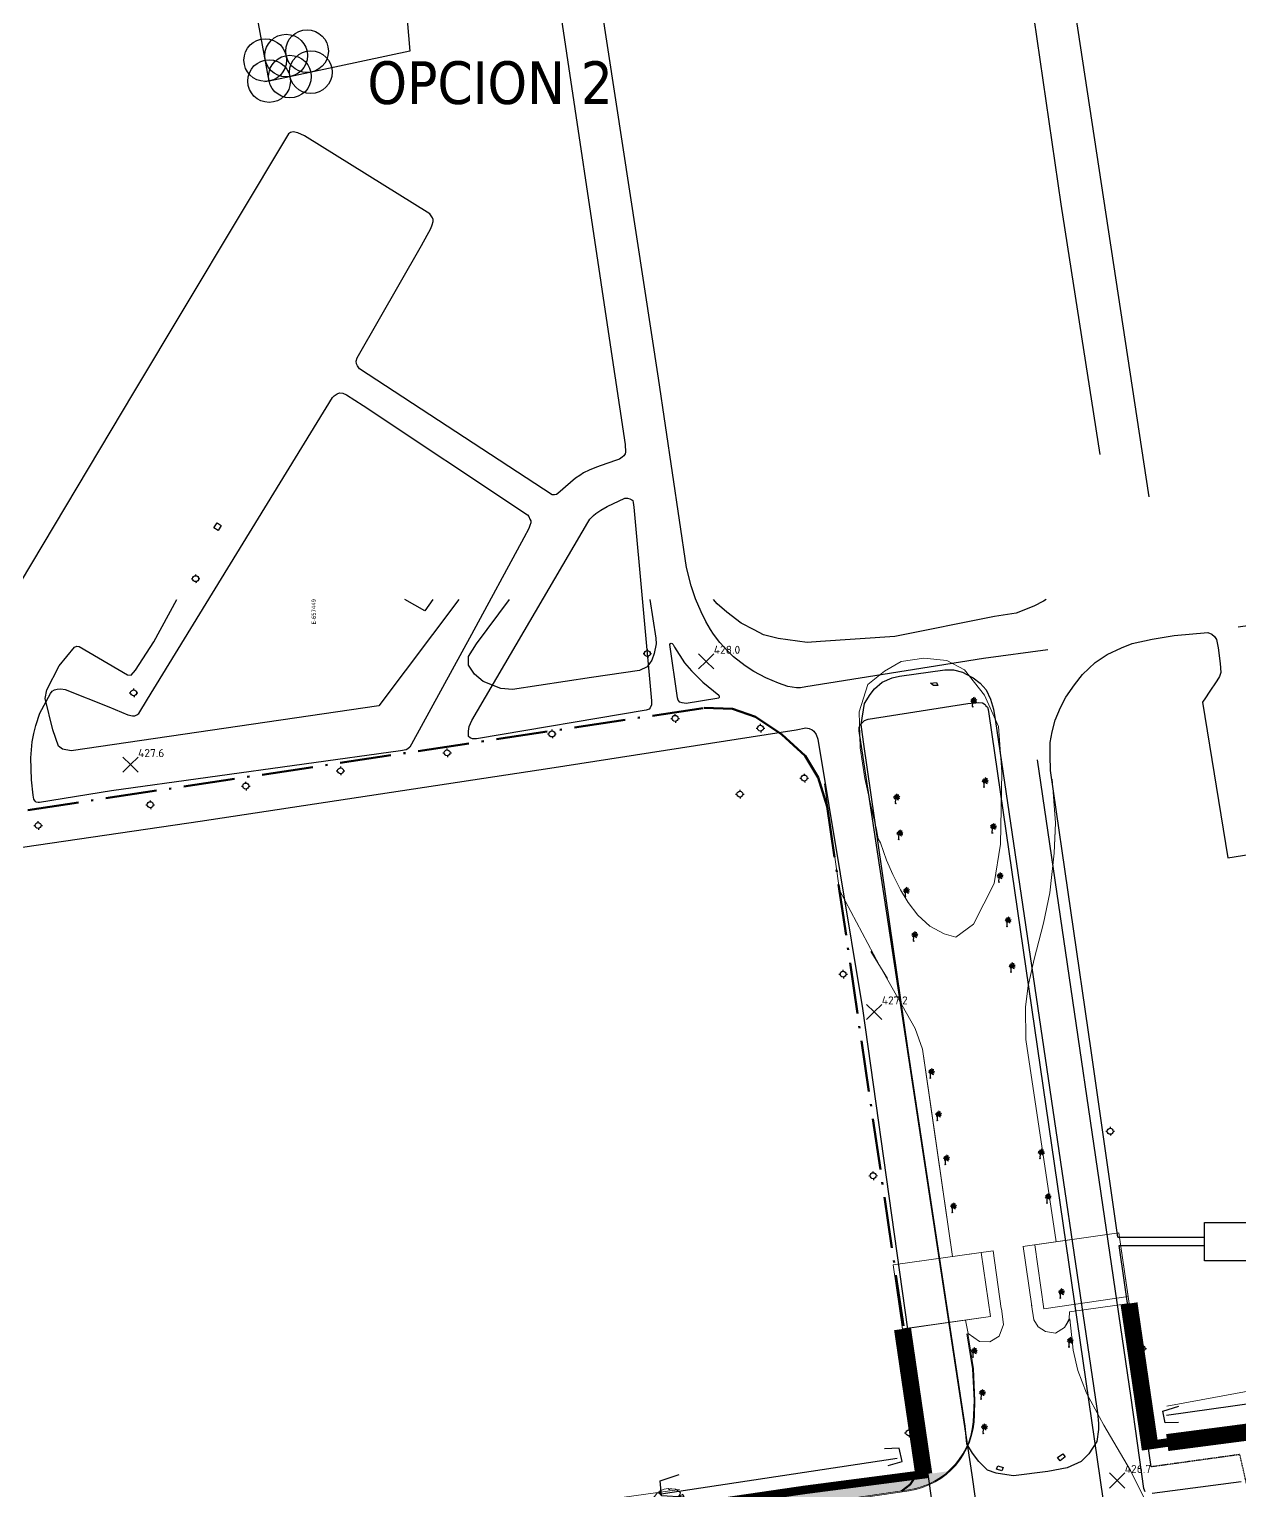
# Model space of a CAD drawing. Header units: metres. Extents: x 2 to 659295185, y -28 to 1124222152.
# Drawn here: x 657580.8 to 657864.3, y 1124534.7 to 1124877.1 of the extents above; entities that cross this region are included whole.
import ezdxf

# ---------------------------------------------------------------- set-up
doc = ezdxf.new("R2010")
doc.units = ezdxf.units.M
doc.header["$MEASUREMENT"] = 0
doc.linetypes.add('ACAD_ISO10W100', pattern=[18.5, 12, -3, 0.5, -3])
doc.linetypes.add('DASHED', pattern=[0.75, 0.5, -0.25])
doc.layers.get('0').update_dxf_attribs({"linetype": 'CONTINUOUS'})
for name, color, linetype, lineweight in [("a''brocal", 220, 'CONTINUOUS', 15), ('Arboles a conservar', 114, 'CONTINUOUS', 15), ('area verde', 76, 'CONTINUOUS', 13), ('Canal Drenaje Existente', 162, 'CONTINUOUS', 20), ('Cerca concreto', 12, 'CONTINUOUS', 15), ('MANZANA URBA', 30, 'ACAD_ISO10W100', 80)]:
    doc.layers.add(name, color=color, linetype=linetype, lineweight=lineweight)
doc.layers.add('AREA ACERA', color=7, linetype='CONTINUOUS', lineweight=15, true_color=0xfbe193)
for name, color, linetype in [('CANAL', 5, 'CONTINUOUS'), ('CARRET-PAV', 10, 'CONTINUOUS'), ('CARRET-TIE', 1, 'DASHED'), ('División Parroquial', 130, 'CONTINUOUS'), ('EDIFICIO', 7, 'CONTINUOUS'), ('GALPON', 7, 'CONTINUOUS'), ('MANZANA', 30, 'CONTINUOUS'), ('PALMERA', 3, 'CONTINUOUS'), ('Parcelas', 140, 'CONTINUOUS'), ('POLIGONO', 1, 'CONTINUOUS'), ('POSTE', 2, 'CONTINUOUS'), ('PUENTE', 7, 'CONTINUOUS'), ('PUNTO-ELEV', 7, 'CONTINUOUS'), ('TANQUILLA', 7, 'CONTINUOUS'), ('TEXTOS', 7, 'CONTINUOUS')]:
    doc.layers.add(name, color=color, linetype=linetype)
doc.styles.add('SIMPLEX', font='SIMPLEX', dxfattribs={"width": 1.33})
doc.styles.get("Standard").update_dxf_attribs({"font": 'tahoma.ttf'})

# ---------------------------------------------------------------- blocks, each defined once
blk = doc.blocks.new('POSTES')
at = {"layer": 'POSTE', "elevation": 431.35}
for points in [[(657806.94, 1127520.61), (657806.94, 1127520.31)], [(657805.97, 1127519.6), (657806.27, 1127519.61)], [(657807.07, 1127518.89), (657807.08, 1127518.59)], [(657807.68, 1127519.6), (657807.98, 1127519.61)]]:
    blk.add_lwpolyline(points, dxfattribs=at)
at = {"layer": 'POSTE', "color": 2}
blk.add_circle((657806.98, 1127519.6, 425.07), 0.7, dxfattribs=at)
blk = doc.blocks.new('PALMERA')
at = {"layer": 'PALMERA'}
for points in [[(-1.23, 0.29, -0.633254), (0, 0, 0.424837), (1.47, -0.41)], [(-1.2, -0.41, -0.633254), (0, 0, 0.424837), (1.46, 0.44)], [(-0.69, -1.06, -0.633254), (0, 0, 0.424837), (0.88, 1.25)], [(-0.79, 0.99, -0.633254), (0, 0, 0.424837), (0.91, -1.23)], [(0, 0), (0, 0, 0.424837), (0.04, 1.52)]]:
    blk.add_lwpolyline(points, format="xyb", dxfattribs=at)
for centre, radius, start, end in [((3.67, -2.25), 4.3, 148.47066, 190.39807), ((-0.5, -3.71, -1.72), 0.688, 55.46637, 124.53363)]:
    blk.add_arc(centre, radius, start, end, dxfattribs=at)
blk = doc.blocks.new('SPOTX')
for points in [[(-0.71, -0.71), (0, 0), (0.71, 0.71)], [(0.71, -0.71), (0, 0), (-0.71, 0.71)]]:
    blk.add_lwpolyline(points)
blk = doc.blocks.new('_I12B5')
at = {"color": 0}
blk.add_lwpolyline([(-0.003, 0.484), (0.013, 0.466), (0.022, 0.499), (0.085, 0.495), (0.191, 0.484), (0.273, 0.437), (0.336, 0.379), (0.324, 0.354), (0.266, 0.252), (0.257, 0.201), (0.303, 0.274), (0.345, 0.303), (0.354, 0.321), (0.381, 0.314), (0.396, 0.336), (0.436, 0.285), (0.438, 0.28), (0.461, 0.2), (0.446, 0.178), (0.469, 0.18), (0.496, 0.112), (0.519, -0.005), (0.506, -0.09), (0.475, -0.122), (0.428, -0.119), (0.297, -0.079), (0.276, -0.099), (0.436, -0.155), (0.454, -0.173), (0.457, -0.213), (0.393, -0.333), (0.339, -0.372), (0.224, -0.46), (0.145, -0.479), (0.128, -0.475), (0.121, -0.422), (0.116, -0.371), (0.114, -0.326), (0.102, -0.339), (0.102, -0.421), (0.097, -0.461), (0.094, -0.492), (-0.004, -0.508), (-0.088, -0.495), (-0.147, -0.488), (-0.208, -0.47), (-0.214, -0.45), (-0.208, -0.437), (-0.222, -0.445), (-0.239, -0.448), (-0.293, -0.418), (-0.33, -0.375), (-0.335, -0.368), (-0.373, -0.345), (-0.406, -0.312), (-0.394, -0.286), (-0.356, -0.259), (-0.361, -0.256), (-0.383, -0.265), (-0.407, -0.269), (-0.428, -0.26), (-0.458, -0.217), (-0.495, -0.067), (-0.48, -0.053), (-0.4, -0.033), (-0.338, -0.018), (-0.331, -0.007), (-0.431, -0.007), (-0.465, -0.001), (-0.495, 0.003), (-0.499, 0.073), (-0.482, 0.136), (-0.459, 0.219), (-0.387, 0.325), (-0.343, 0.377), (-0.311, 0.374), (-0.27, 0.35), (-0.232, 0.314), (-0.235, 0.333), (-0.278, 0.381), (-0.292, 0.396), (-0.296, 0.406), (-0.263, 0.435), (-0.223, 0.459), (-0.142, 0.492), (-0.021, 0.503)], close=True, dxfattribs=at)
blk.add_circle((0, 0), 0.0299, dxfattribs=at)

msp = doc.modelspace()

# ---------------------------------------------------------------- hatches: boundary and pattern name
at = {"layer": 'AREA ACERA'}
h = msp.add_hatch(color=256, dxfattribs=at)
h.dxf.hatch_style = 1
edge = h.paths.add_edge_path()
edge.add_arc((657076.9737, 1124442.2955), 8, 188.317727, 278.317245, ccw=False)
edge.add_line((657069.0579, 1124441.1382), (657044.3138, 1124610.386))
edge.add_line((657044.3138, 1124610.386), (657089.3589, 1124616.9712))
edge.add_line((657089.3589, 1124616.9712), (657089.0688, 1124618.9519))
edge.add_line((657089.0688, 1124618.9519), (657044.0275, 1124612.3551))
edge.add_line((657044.0275, 1124612.3551), (657043.8693, 1124613.4047))
edge.add_arc((657046.8249, 1124608.4143), 5.8, 120.636675, 176.523774)
edge.add_line((657041.0356, 1124608.766), (657042.6958, 1124609.0087))
edge.add_line((657042.6958, 1124609.0087), (657068.0207, 1124435.5187))
edge.add_arc((657076.8659, 1124442.7954), 11.4538, 219.443395, 252.497097)
edge.add_line((657073.4211, 1124431.8719), (657792.9977, 1124537.068))
edge.add_arc((657784.2676, 1124552.4807), 17.7134, 299.528191, 312.15304)
edge.add_line((657796.1553, 1124539.3488), (657078.131, 1124434.3796))
at = {"layer": 'area verde'}
h = msp.add_hatch(color=256, dxfattribs=at)
h.dxf.hatch_style = 1
edge = h.paths.add_edge_path()
edge.add_line((657073.4211, 1124431.8719), (657792.9977, 1124537.068))
edge.add_arc((657784.2676, 1124552.4807), 17.7135, 278.349835, 299.528168, ccw=False)
edge.add_line((657786.8398, 1124534.955), (657078.7532, 1124431.4387))
edge.add_arc((657077.0096, 1124443.0085), 11.7005, 252.139544, 278.569885, ccw=False)

# ---------------------------------------------------------------- linework, layer by layer
at = {"layer": "a''brocal"}
for p, q in [((657777.2382, 1124723.6433, 433.2399), (657781.1292, 1124726.7902, 433.2399)), ((657781.1292, 1124726.7902, 433.2399), (657785.0199, 1124729.0113, 433.2399)), ((657785.0199, 1124729.0113, 433.2399), (657790.3204, 1124729.7863, 433.2399)), ((657790.3204, 1124729.7863, 433.2399), (657795.7659, 1124729.2891, 433.2399)), ((657795.7659, 1124729.2891, 433.2399), (657799.8422, 1124727.0677, 433.2399)), ((657799.8422, 1124727.0677, 433.2399), (657804.5491, 1124721.134, 433.2399)), ((657775.2002, 1124717.2571, 433.2399), (657777.2382, 1124723.6433, 433.2399)), ((657804.5491, 1124721.134, 433.2399), (657807.8368, 1124713.7761, 433.2399)), ((657775.4534, 1124708.7903, 433.2399), (657775.2002, 1124717.2571, 433.2399)), ((657807.8368, 1124713.7761, 433.2399), (657808.626, 1124703.1337, 433.2399)), ((657776.5009, 1124701.6256, 433.2399), (657775.4534, 1124708.7903, 433.2399)), ((657808.4254, 1124694.4888, 433.2399), (657808.626, 1124703.1337, 433.2399)), ((657776.5009, 1124701.6256, 433.2399), (657778.4651, 1124692.9303, 433.2399)), ((657778.4651, 1124692.9303, 433.2399), (657779.2182, 1124689.6893, 433.2399)), ((657778.4651, 1124692.9303, 433.2399), (657779.2182, 1124689.6893, 433.2399)), ((657808.2591, 1124686.1855, 433.2399), (657808.4254, 1124694.4888, 433.2399)), ((657808.2591, 1124686.1855, 433.2399), (657808.4254, 1124694.4888, 433.2399)), ((657779.2182, 1124689.6893, 433.2399), (657779.6834, 1124687.4848, 433.2399)), ((657779.2182, 1124689.6893, 433.2399), (657779.6834, 1124687.4848, 433.2399)), ((657779.6834, 1124687.4848, 433.2399), (657780.1647, 1124686.5013, 433.2399)), ((657779.6834, 1124687.4848, 433.2399), (657780.1647, 1124686.5013, 433.2399)), ((657780.1647, 1124686.5013, 433.2399), (657781.5924, 1124682.5113, 433.2399)), ((657780.1647, 1124686.5013, 433.2399), (657781.5924, 1124682.5113, 433.2399)), ((657806.7809, 1124677.0407, 433.2399), (657808.2591, 1124686.1855, 433.2399)), ((657806.7809, 1124677.0407, 433.2399), (657808.2591, 1124686.1855, 433.2399)), ((657781.5924, 1124682.5113, 433.2399), (657783.0671, 1124679.0915, 433.2399)), ((657781.5924, 1124682.5113, 433.2399), (657783.0671, 1124679.0915, 433.2399)), ((657783.0671, 1124679.0915, 433.2399), (657784.9151, 1124675.5397, 433.2399)), ((657783.0671, 1124679.0915, 433.2399), (657784.9151, 1124675.5397, 433.2399)), ((657784.9151, 1124675.5397, 433.2399), (657786.7088, 1124672.5207, 433.2399)), ((657784.9151, 1124675.5397, 433.2399), (657786.7088, 1124672.5207, 433.2399)), ((657801.978, 1124667.4977, 433.2399), (657806.7809, 1124677.0407, 433.2399)), ((657801.978, 1124667.4977, 433.2399), (657806.7809, 1124677.0407, 433.2399)), ((657786.7088, 1124672.5207, 433.2399), (657788.9574, 1124669.6294, 433.2399)), ((657786.7088, 1124672.5207, 433.2399), (657788.9574, 1124669.6294, 433.2399)), ((657788.9574, 1124669.6294, 433.2399), (657791.747, 1124667.0163, 433.2399)), ((657788.9574, 1124669.6294, 433.2399), (657791.747, 1124667.0163, 433.2399)), ((657791.747, 1124667.0163, 433.2399), (657795.1083, 1124665.226, 433.2399)), ((657791.747, 1124667.0163, 433.2399), (657795.1083, 1124665.226, 433.2399)), ((657795.1083, 1124665.226, 433.2399), (657797.8604, 1124664.4691, 433.2399)), ((657795.1083, 1124665.226, 433.2399), (657797.8604, 1124664.4691, 433.2399)), ((657797.8604, 1124664.4691, 433.2399), (657801.978, 1124667.4977, 433.2399)), ((657797.8604, 1124664.4691, 433.2399), (657801.978, 1124667.4977, 433.2399)), ((657777.9508, 1124661.1164, 433.2399), (657781.8458, 1124654.7306, 433.2399)), ((657790.0387, 1124638.1804, 433.2399), (657797.0626, 1124589.6511, 433.2399)), ((657821.3003, 1124593.0806, 433.2399), (657814.2529, 1124640.4395, 433.2399)), ((657821.3003, 1124593.0806, 433.2399), (657814.2529, 1124640.4395, 433.2399)), ((657821.3004, 1124593.0805, 433.2399), (657814.253, 1124640.4393, 433.2399)), ((657821.3004, 1124593.0805, 433.2399), (657814.253, 1124640.4393, 433.2399)), ((657838.3967, 1124578.6045, 433.2399), (657836.0418, 1124595.1929, 433.2399)), ((657818.4501, 1124577.3877, 433.2399), (657838.1627, 1124580.253, 433.2399)), ((657808.9756, 1124573.715, 433.2399), (657807.9709, 1124570.978, 433.2399)), ((657817.0861, 1124573.1375, 433.2399), (657816.1212, 1124574.8201, 433.2399)), ((657818.8507, 1124572.0454, 433.2399), (657817.0861, 1124573.1375, 433.2399)), ((657823.2779, 1124572.975, 433.2399), (657821.1681, 1124571.6974, 433.2399)), ((657824.5085, 1124575.0527, 433.2399), (657823.2779, 1124572.975, 433.2399)), ((657825.3331, 1124567.6561, 433.2399), (657824.5085, 1124575.0527, 433.2399)), ((657803.342, 1124569.6851, 433.2399), (657800.745, 1124571.5757, 433.2399)), ((657805.7842, 1124569.64, 433.2399), (657803.342, 1124569.6851, 433.2399)), ((657807.9709, 1124570.978, 433.2399), (657805.7842, 1124569.64, 433.2399)), ((657821.1681, 1124571.6974, 433.2399), (657818.8507, 1124572.0454, 433.2399)), ((657826.4241, 1124562.9147, 433.2399), (657825.3331, 1124567.6561, 433.2399)), ((657828.4346, 1124557.6244, 433.2399), (657826.4241, 1124562.9147, 433.2399)), ((657832.5274, 1124550.147, 433.2399), (657828.4346, 1124557.6244, 433.2399)), ((657838.7694, 1124539.5045, 433.2399), (657832.5274, 1124550.147, 433.2399)), ((657842.3766, 1124532.0998, 433.2399), (657838.7694, 1124539.5045, 433.2399))]:
    msp.add_line(p, q, dxfattribs=at)
at = {"layer": "a''brocal", "elevation": 433.2399, "flags": 128}
for points in [[(657767.0504, 1124700.3392), (657770.5525, 1124675.4337)], [(657767.0504, 1124700.3392), (657770.5525, 1124675.4337), (657779.8983, 1124657.9235), (657788.29, 1124643.0344), (657790.0387, 1124638.1804), (657791.9712, 1124624.8285), (657797.0626, 1124589.6511)], [(657767.0504, 1124700.339), (657770.5525, 1124675.4336), (657779.8983, 1124657.9233), (657788.29, 1124643.0343), (657790.0387, 1124638.1802), (657791.9712, 1124624.8283), (657797.0626, 1124589.651)], [(657821.3003, 1124593.0806), (657814.2529, 1124640.4395), (657814.1539, 1124648.1171), (657814.8096, 1124653.0227), (657816.151, 1124659.2735), (657818.332, 1124667.7129), (657819.8603, 1124674.7969), (657820.8663, 1124684.1305), (657821.1972, 1124691.2334), (657820.4097, 1124701.468)], [(657821.3004, 1124593.0805), (657814.253, 1124640.4393), (657814.1539, 1124648.1169), (657814.8096, 1124653.0226), (657816.151, 1124659.2734), (657818.332, 1124667.7128), (657819.8603, 1124674.7967), (657820.8663, 1124684.1303), (657821.1044, 1124689.2406)], [(657821.3004, 1124593.0805), (657814.253, 1124640.4393), (657814.1539, 1124648.1169), (657814.8096, 1124653.0226), (657816.151, 1124659.2734), (657818.332, 1124667.7128), (657819.8603, 1124674.7967), (657820.8663, 1124684.1303), (657821.1044, 1124689.2406)], [(657813.5618, 1124591.9718), (657836.0418, 1124595.1929)], [(657816.3515, 1124592.3715), (657818.4501, 1124577.3877), (657838.1627, 1124580.253), (657836.0418, 1124595.1929), (657816.3515, 1124592.3715)], [(657816.3515, 1124592.3713), (657818.4502, 1124577.3876), (657838.1627, 1124580.2529), (657836.0418, 1124595.1927), (657816.3515, 1124592.3713)], [(657816.3515, 1124592.3713), (657818.4502, 1124577.3876), (657838.1627, 1124580.2529), (657836.0418, 1124595.1927), (657816.3515, 1124592.3713)], [(657783.1443, 1124587.7116), (657806.5845, 1124590.978)], [(657785.3505, 1124572.6532), (657805.9884, 1124575.5643), (657803.7457, 1124590.5824), (657783.1443, 1124587.7116), (657785.3475, 1124572.642)], [(657785.3505, 1124572.6531), (657805.9884, 1124575.5642), (657803.7457, 1124590.5822), (657783.1443, 1124587.7115), (657785.3476, 1124572.6418)], [(657785.3505, 1124572.6531), (657805.9884, 1124575.5642), (657803.7457, 1124590.5822), (657783.1443, 1124587.7115), (657785.3476, 1124572.6418)], [(657785.352, 1124572.6427), (657805.9884, 1124575.5643), (657803.7457, 1124590.5824)], [(657808.4396, 1124577.4117), (657806.5857, 1124590.969)], [(657815.6149, 1124578.0187), (657813.5866, 1124591.9753)], [(657816.3515, 1124592.3715), (657818.4501, 1124577.3877)], [(657783.1443, 1124587.7116), (657785.3505, 1124572.6532)], [(657808.5409, 1124577.3339), (657808.9756, 1124573.715), (657807.9709, 1124570.978), (657805.7842, 1124569.64), (657803.342, 1124569.6851), (657800.745, 1124571.5757), (657800.1001, 1124574.6904)], [(657815.5553, 1124578.3253), (657816.1212, 1124574.8201), (657817.0861, 1124573.1375), (657818.8507, 1124572.0454), (657821.1681, 1124571.6974), (657823.2779, 1124572.975), (657824.3842, 1124575.0345), (657824.4544, 1124576.6709), (657838.3967, 1124578.6045)], [(657801.9661, 1124563.3264), (657802.2955, 1124555.8606), (657802.181, 1124552.5098)]]:
    msp.add_lwpolyline(points, dxfattribs=at)
for points in [[(657128.7979, 1124626.9416), (657045.9234, 1124614.3462, 0.41249307), (657040.8879, 1124607.5477), (657065.1438, 1124441.3771, 0.41498184), (657078.7824, 1124431.2408), (657786.8688, 1124534.7571)], [(657122.3306, 1124625.7564), (657045.9535, 1124614.1485), (657045.9535, 1124614.1485, 0.41249307), (657041.0858, 1124607.5765), (657041.0858, 1124607.5765), (657065.3417, 1124441.406, 0.4149878), (657078.7532, 1124431.4387), (657786.8398, 1124534.955)], [(657800.4177, 1124571.5219), (657801.7669, 1124563.3057), (657802.0954, 1124555.8596), (657801.981, 1124552.5131, -0.37287654), (657786.827, 1124534.9531, -0.37287654)], [(657800.615, 1124571.5544), (657801.9661, 1124563.3264), (657802.2955, 1124555.8606), (657802.181, 1124552.5099, -0.37281913), (657786.8559, 1124534.7552)]]:
    msp.add_lwpolyline(points, format="xyb", dxfattribs=at)
at = {"layer": 'CANAL'}
for points, elevation in [([(657847.188, 1124552.4335), (657942.028, 1124565.8365), (658001.592, 1124575.6865), (658102.877, 1124590.3925)], 431.9509), ([(657728.789, 1124534.0475), (657784.081, 1124542.3455)], 431.2772)]:
    msp.add_lwpolyline(points, dxfattribs=dict(at, elevation=elevation))
at = {"layer": 'Canal Drenaje Existente', "color": 5, "elevation": 433.2399, "flags": 128}
for points in [[(658049.6648, 1124585.0583), (657871.4018, 1124559.0383), (657847.2528, 1124554.5743)], [(657131.2708, 1124447.6643), (657283.6228, 1124470.4493), (657486.1568, 1124500.6463), (657585.5378, 1124514.5973), (657733.1205, 1124535.0748)]]:
    msp.add_lwpolyline(points, dxfattribs=at)
at = {"layer": 'CARRET-PAV'}
for points, elevation in [([(657681.4116, 1124743.511), (657662.727, 1124718.5985), (657590.6631, 1124708.0632), (657588.6036, 1124708.4745), (657587.6769, 1124709.1942), (657586.385, 1124712.9855), (657586.385, 1124712.9855), (657584.586, 1124720.3655), (657584.924, 1124722.4135), (657587.8457, 1124727.9874), (657591.4205, 1124732.4075), (657591.9509, 1124732.6193), (657592.5342, 1124732.5134), (657603.837, 1124725.9265), (657604.666, 1124725.8175), (657605.741, 1124726.9715), (657610.016, 1124733.5992), (657615.3638, 1124743.511)], 434.773), ([(657726.1514, 1124743.511), (657727.545, 1124734.4535), (657727.659, 1124733.1535), (657727.204, 1124730.9215), (657726.661, 1124729.3345), (657725.529, 1124727.7685), (657723.763, 1124726.9145), (657712.4983, 1124725.2427), (657694.044, 1124722.4245), (657691.273, 1124722.6595), (657687.129, 1124724.3035), (657685.144, 1124726.0525), (657683.694, 1124728.1855), (657683.723, 1124730.1575), (657685.601, 1124733.1865), (657693.3051, 1124743.511)], 434.5288), ([(657818.9852, 1124743.511), (657818.38, 1124743.1435), (657816.122, 1124741.9645), (657811.986, 1124740.3615), (657806.891, 1124739.5805), (657783.5808, 1124734.8627), (657766.147, 1124733.6675), (657763.05, 1124733.4965), (657763.05, 1124733.4965), (657756.213, 1124734.3695), (657752.764, 1124735.2405), (657750.598, 1124736.4025), (657747.595, 1124737.9715), (657744.188, 1124740.6125), (657741.941, 1124742.5575), (657741.0884, 1124743.511)], 434.6362), ([(657835.8129, 1124594.1924), (657829.532, 1124637.8865), (657820.016, 1124703.4915), (657819.894, 1124706.9695), (657819.931, 1124710.0065), (657820.404, 1124712.5215), (657821.108, 1124715.2875), (657822.367, 1124718.2635), (657823.623, 1124720.6935), (657825.643, 1124723.5775), (657827.495, 1124725.9715), (657830.503, 1124728.7775), (657833.285, 1124730.6545), (657836.62, 1124732.2095), (657839.149, 1124733.2105), (657843.846, 1124734.2575), (657848.932, 1124735.0935), (657856.8381, 1124735.8026), (657857.8092, 1124735.397), (657858.428, 1124734.8995), (657858.858, 1124734.1825), (657859.269, 1124732.2355), (657859.7615, 1124728.5861), (657859.916, 1124726.4185), (657859.561, 1124725.5235), (657858.951, 1124724.4745), (657858.951, 1124724.4745), (657857.199, 1124721.8255), (657857.199, 1124721.8255), (657856.2697, 1124720.4776), (657856.2697, 1124720.4776), (657855.575, 1124719.4775), (657861.503, 1124683.0255), (657913.729, 1124691.3885)], 433.65), ([(657835.8129, 1124594.1924), (657856.0021, 1124594.1924)], 6.7694), ([(657843.6118, 1124540.3519), (657842.2456, 1124549.4418), (657836.1004, 1124592.1924)], 433.65), ([(657836.1004, 1124592.1924), (657856.0021, 1124592.1924)], 6.7694)]:
    msp.add_lwpolyline(points, dxfattribs=dict(at, elevation=elevation))
at = {"layer": 'CARRET-PAV', "elevation": 434.5581}
msp.add_lwpolyline([(657776.179, 1124710.1675), (657775.663, 1124714.2845), (657776.462, 1124719.2075), (657776.462, 1124719.2075), (657777.792, 1124721.2795), (657778.788, 1124722.6175), (657780.592, 1124724.1385), (657782.907, 1124725.1665), (657784.659, 1124725.6025), (657795.288, 1124727.0905), (657797.299, 1124727.0935), (657799.383, 1124726.4975), (657801.589, 1124725.3105), (657801.91, 1124725.1945), (657803.505, 1124723.9755), (657804.946, 1124722.4095), (657805.955, 1124720.1935), (657806.648, 1124717.8435), (657807.107, 1124714.9995), (657818.092, 1124640.8695), (657830.46, 1124556.6395), (657831.021, 1124553.0405), (657831.242, 1124550.4805), (657831.272, 1124549.0735), (657830.8663, 1124546.2645), (657830.8663, 1124546.2645), (657828.969, 1124543.3925), (657827.164, 1124541.6255), (657823.898, 1124540.1465), (657819.369, 1124539.2935), (657811.331, 1124538.2215), (657809.79, 1124538.4975), (657807.282, 1124538.8335), (657805.219, 1124539.6085), (657803.254, 1124541.6115), (657801.704, 1124543.5645), (657800.437, 1124545.7445), (657799.994, 1124549.9095), (657786.6699, 1124637.857)], close=True, dxfattribs=at)
at = {"layer": 'CARRET-TIE', "ltscale": 0.09, "elevation": 433.318}
msp.add_lwpolyline([(657866.264, 1124534.9105), (657864.345, 1124543.2285), (657843.6118, 1124540.3519)], dxfattribs=at)
at = {"layer": 'Cerca concreto', "color": 12, "linetype": 'DASHED', "ltscale": 5, "elevation": 433.2399, "flags": 128}
for points in [[(657044.8242, 1124608.4063, 4, 4, 0), (657069.8732, 1124433.2259, 2, 2, 0), (657762.2288, 1124534.9256, 2, 2, 0), (657791.2332, 1124538.712, 2, 2, 0)], [(657838.3967, 1124578.6045, 4, 4, 0), (657843.2459, 1124545.4377, 2, 2, 0), (657847.3502, 1124546.0378, 2, 2, 0)], [(657847.3502, 1124546.0378, 4, 4, 0), (658097.1055, 1124578.642, 2, 2, 0)], [(657785.352, 1124572.6427, 4, 4, 0), (657790.3322, 1124538.5802, 2, 2, 0)]]:
    msp.add_lwpolyline(points, format="xyseb", dxfattribs=at)
at = {"layer": 'División Parroquial', "lineweight": -3}
msp.add_line((657637, 1124865), (657636.014, 1124864.833), dxfattribs=at)
for centre in [(657636.1056, 1124869.9193), (657640.9967, 1124870.9569), (657645.8879, 1124871.9944), (657641.8912, 1124866.0375), (657646.7823, 1124867.075), (657637, 1124865)]:
    msp.add_circle(centre, 5, dxfattribs=at)
at = {"layer": 'EDIFICIO', "elevation": 6.7694}
for points in [[(657856.0729, 1124588.6194), (657856.0729, 1124597.6194)], [(657856.0729, 1124597.6194), (657871.0729, 1124597.6194), (657871.0729, 1124588.6194), (657856.0729, 1124588.6194)]]:
    msp.add_lwpolyline(points, dxfattribs=at)
at = {"layer": 'GALPON', "elevation": 434.8511}
msp.add_lwpolyline([(657675.379, 1124743.511), (657673.495, 1124740.9025), (657668.8249, 1124743.511)], dxfattribs=at)
at = {"layer": 'MANZANA', "lineweight": -2}
for p, q in [((657843.1389, 1124767.5768), (657803.1796, 1125030.2933)), ((657811.3759, 1124911.9874), (657822.4501, 1124836.1629)), ((657701.0465, 1124909.178), (657716.6312, 1124804.7293)), ((657728.1836, 1124795.3812), (657714.7511, 1124883.0233)), ((657641.5857, 1124852.6195), (657605.2546, 1124792.0718)), ((657642.0228, 1124852.9494), (657641.5857, 1124852.6195)), ((657642.6742, 1124853.0694), (657642.0228, 1124852.9494)), ((657643.7709, 1124852.8495), (657642.6742, 1124853.0694)), ((657645.3129, 1124852.1896), (657643.7709, 1124852.8495)), ((657674.6516, 1124833.8533), (657645.3129, 1124852.1896)), ((657822.4501, 1124836.1629), (657831.5865, 1124777.4748)), ((657674.9814, 1124833.4134), (657674.6516, 1124833.8533)), ((657675.3112, 1124832.9735), (657674.9814, 1124833.4134)), ((657675.4184, 1124832.5336), (657675.3112, 1124832.9735)), ((657672.7056, 1124826.4348), (657674.8825, 1124830.424)), ((657674.8825, 1124830.424), (657675.2041, 1124831.3138)), ((657675.2041, 1124831.3138), (657675.4267, 1124832.0837)), ((657675.4267, 1124832.0837), (657675.4184, 1124832.5336)), ((657657.5909, 1124800.1502), (657672.7056, 1124826.4348)), ((657716.6312, 1124804.7293), (657720.3583, 1124779.8643)), ((657657.3765, 1124799.3803), (657657.5909, 1124800.1502)), ((657657.492, 1124798.7205), (657657.3765, 1124799.3803)), ((657657.7146, 1124798.2706), (657657.492, 1124798.7205)), ((657658.1516, 1124797.6107), (657657.7146, 1124798.2706)), ((657703.3224, 1124768.0667), (657658.1516, 1124797.6107)), ((657734.7308, 1124751.0602), (657728.1836, 1124795.3812)), ((657605.2546, 1124792.0718), (657572.4114, 1124737.063)), ((657652.2641, 1124791.282), (657652.9238, 1124791.7319)), ((657652.9238, 1124791.7319), (657653.468, 1124791.9519)), ((657653.468, 1124791.9519), (657654.2349, 1124791.8419)), ((657654.2349, 1124791.8419), (657655.1172, 1124791.5119)), ((657655.1172, 1124791.5119), (657659.0669, 1124788.9925)), ((657608.5364, 1124720.1965), (657651.8271, 1124790.8421)), ((657651.8271, 1124790.8421), (657652.2641, 1124791.282)), ((657659.0669, 1124788.9925), (657697.5338, 1124763.3877)), ((657720.3583, 1124779.8643), (657720.4737, 1124778.0947)), ((657720.4737, 1124778.0947), (657720.3665, 1124777.6448)), ((657713.2586, 1124774.4154), (657711.9475, 1124773.8555)), ((657714.578, 1124774.8553), (657713.2586, 1124774.4154)), ((657718.404, 1124776.2051), (657714.578, 1124774.8553)), ((657719.0637, 1124776.425), (657718.404, 1124776.2051)), ((657719.7151, 1124776.8749), (657719.0637, 1124776.425)), ((657720.045, 1124777.2049), (657719.7151, 1124776.8749)), ((657720.3665, 1124777.6448), (657720.045, 1124777.2049)), ((657707.5772, 1124770.9561), (657704.6335, 1124768.3966)), ((657708.7811, 1124771.9559), (657707.5772, 1124770.9561)), ((657709.7624, 1124772.6258), (657708.7811, 1124771.9559)), ((657710.6364, 1124773.1857), (657709.7624, 1124772.6258)), ((657711.9475, 1124773.8555), (657710.6364, 1124773.1857)), ((657703.8666, 1124768.0667), (657703.3224, 1124768.0667)), ((657704.3036, 1124768.1767), (657703.8666, 1124768.0667)), ((657704.6335, 1124768.3966), (657704.3036, 1124768.1767)), ((658078.4918, 1124768.0667), (657863.9844, 1124737.033)), ((657713.5307, 1124763.6876), (657714.7346, 1124764.4674)), ((657714.7346, 1124764.4674), (657716.1529, 1124765.3573)), ((657716.1529, 1124765.3573), (657720.3088, 1124767.2569)), ((657720.3088, 1124767.2569), (657720.9602, 1124767.2569)), ((657720.9602, 1124767.2569), (657721.5127, 1124767.1469)), ((657721.5127, 1124767.1469), (657721.9497, 1124766.9269)), ((657721.9497, 1124766.9269), (657722.1724, 1124766.707)), ((657722.1724, 1124766.707), (657722.2796, 1124766.2671)), ((657722.2796, 1124766.2671), (657722.395, 1124765.1573)), ((657722.395, 1124765.1573), (657726.5427, 1124719.8365)), ((657684.4889, 1124715.2275), (657711.6754, 1124761.578)), ((657697.5338, 1124763.3877), (657697.8636, 1124762.9478)), ((657697.8636, 1124762.9478), (657698.0863, 1124762.3979)), ((657698.0945, 1124760.8482), (657697.8719, 1124760.1883)), ((657698.0863, 1124762.3979), (657698.3089, 1124761.958)), ((657698.3089, 1124761.518), (657698.0945, 1124760.8482)), ((657698.3089, 1124761.958), (657698.3089, 1124761.518)), ((657711.6754, 1124761.578), (657712.1125, 1124762.3479)), ((657712.1125, 1124762.3479), (657712.9865, 1124763.2377)), ((657712.9865, 1124763.2377), (657713.5307, 1124763.6876)), ((657696.6845, 1124757.9688), (657684.3982, 1124735.3534)), ((657697.8719, 1124760.1883), (657696.6845, 1124757.9688)), ((657735.844, 1124746.7511), (657734.7308, 1124751.0602)), ((657736.85, 1124743.6617), (657735.844, 1124746.7511)), ((657738.1776, 1124740.6823), (657736.85, 1124743.6617)), ((657739.2825, 1124738.3628), (657738.1776, 1124740.6823)), ((657740.3875, 1124736.4831), (657739.2825, 1124738.3628)), ((657684.3982, 1124735.3534), (657670.3802, 1124709.6286)), ((657730.9789, 1124733.2338), (657731.1933, 1124733.3438)), ((657731.1933, 1124733.3438), (657731.416, 1124733.2338)), ((657741.0471, 1124735.3834), (657740.3875, 1124736.4831)), ((657742.5891, 1124733.5037), (657741.0471, 1124735.3834)), ((657744.4609, 1124731.4142), (657742.5891, 1124733.5037)), ((657730.8717, 1124733.0138), (657730.9789, 1124733.2338)), ((657732.6776, 1124720.5264), (657730.8717, 1124733.0138)), ((657731.416, 1124733.2338), (657731.6386, 1124733.0138)), ((657731.6386, 1124733.0138), (657731.9684, 1124732.354)), ((657731.9684, 1124732.354), (657734.2855, 1124728.7147)), ((657745.7802, 1124730.0944), (657744.4609, 1124731.4142)), ((657748.5343, 1124728.0049), (657745.7802, 1124730.0944)), ((657819.4074, 1124731.7441), (657804.2927, 1124729.6945)), ((657734.2855, 1124728.7147), (657735.9347, 1124726.8451)), ((657735.9347, 1124726.8451), (657738.5734, 1124724.1956)), ((657750.5133, 1124726.6851), (657748.5343, 1124728.0049)), ((657753.3664, 1124725.1554), (657750.5133, 1124726.6851)), ((657804.2927, 1124729.6945), (657762.6842, 1124723.0859)), ((657738.5734, 1124724.1956), (657742.317, 1124721.1163)), ((657756.3267, 1124723.9457), (657753.3664, 1124725.1554)), ((657758.5201, 1124723.1858), (657756.3267, 1124723.9457)), ((657760.4991, 1124722.8559), (657758.5201, 1124723.1858)), ((657762.6842, 1124723.0859), (657761.4803, 1124722.8659)), ((657583.3453, 1124716.8771), (657585.8438, 1124721.5362)), ((657585.8438, 1124721.5362), (657586.1737, 1124722.0861)), ((657586.1737, 1124722.0861), (657586.7179, 1124722.416)), ((657586.7179, 1124722.416), (657587.3776, 1124722.536)), ((657587.3776, 1124722.536), (657588.2516, 1124722.646)), ((657588.2516, 1124722.646), (657589.2411, 1124722.436)), ((657589.2411, 1124722.436), (657599.4495, 1124718.3868)), ((657606.4667, 1124716.8671), (657608.5364, 1124720.1965)), ((657726.5427, 1124719.8365), (657726.5509, 1124718.8367)), ((657732.7848, 1124719.9765), (657732.6776, 1124720.5264)), ((657733.2301, 1124719.5266), (657732.7848, 1124719.9765)), ((657741.8799, 1124720.3464), (657734.6566, 1124719.2067)), ((657742.317, 1124720.4564), (657741.8799, 1124720.3464)), ((657742.317, 1124721.1163), (657742.4242, 1124720.8963)), ((657742.4242, 1124720.6764), (657742.317, 1124720.4564)), ((657742.4242, 1124720.8963), (657742.4242, 1124720.6764)), ((657761.4803, 1124722.8659), (657760.4991, 1124722.8559)), ((657582.3723, 1124713.9977), (657583.3453, 1124716.8771)), ((657599.4495, 1124718.3868), (657603.9435, 1124716.5272)), ((657603.9435, 1124716.5272), (657605.0402, 1124716.3072)), ((657605.0402, 1124716.3072), (657605.5926, 1124716.3072)), ((657605.5926, 1124716.3072), (657606.0297, 1124716.5372)), ((657606.0297, 1124716.5372), (657606.4667, 1124716.8671)), ((657725.347, 1124717.617), (657685.6021, 1124710.9183)), ((657726.0067, 1124717.8369), (657725.347, 1124717.617)), ((657726.2211, 1124718.1769), (657726.0067, 1124717.8369)), ((657726.5509, 1124718.8367), (657726.2211, 1124718.1769)), ((657733.7743, 1124719.3166), (657733.2301, 1124719.5266)), ((657734.6566, 1124719.2067), (657733.7743, 1124719.3166)), ((657581.9436, 1124712.1181), (657582.3723, 1124713.9977)), ((657683.7303, 1124712.678), (657683.8375, 1124713.7778)), ((657683.8375, 1124713.7778), (657684.4889, 1124715.2275)), ((657702.7287, 1124704.0197), (657760.4331, 1124713.0179)), ((657760.4331, 1124713.0179), (657762.7337, 1124713.4678)), ((657762.7337, 1124713.4678), (657763.5006, 1124713.3578)), ((657763.5006, 1124713.3578), (657764.1602, 1124713.0279)), ((657764.1602, 1124713.0279), (657764.5972, 1124712.698)), ((657581.2014, 1124706.4693), (657581.5148, 1124710.2285)), ((657581.5148, 1124710.2285), (657581.9436, 1124712.1181)), ((657670.3802, 1124709.6286), (657669.9432, 1124708.9687)), ((657683.7385, 1124712.1181), (657683.7303, 1124712.678)), ((657683.7385, 1124711.4582), (657683.7385, 1124712.1181)), ((657684.0683, 1124711.1283), (657683.7385, 1124711.4582)), ((657684.6208, 1124710.9083), (657684.0683, 1124711.1283)), ((657685.0578, 1124710.9083), (657684.6208, 1124710.9083)), ((657685.6021, 1124710.9183), (657685.0578, 1124710.9083)), ((657764.5972, 1124712.698), (657765.1497, 1124711.9281)), ((657765.1497, 1124711.9281), (657765.4796, 1124710.8284)), ((657765.4796, 1124710.8284), (657775.9518, 1124647.7212)), ((657581.3334, 1124701.2703), (657581.2014, 1124706.4693)), ((657667.7581, 1124708.0689), (657600.0844, 1124698.7008)), ((657669.0691, 1124708.2989), (657667.7581, 1124708.0689)), ((657669.5062, 1124708.5188), (657669.0691, 1124708.2989)), ((657669.9432, 1124708.9687), (657669.5062, 1124708.5188)), ((657838.9253, 1124556.5298), (657816.9996, 1124705.9694)), ((657620.8227, 1124691.6023), (657702.7287, 1124704.0197)), ((657581.7869, 1124697.731), (657581.3334, 1124701.2703)), ((657581.9023, 1124696.7412), (657581.7869, 1124697.731)), ((657582.2322, 1124696.3013), (657581.9023, 1124696.7412)), ((657582.4548, 1124696.0814), (657582.2322, 1124696.3013)), ((657582.8918, 1124695.9714), (657582.4548, 1124696.0814)), ((657583.2217, 1124695.9714), (657582.8918, 1124695.9714)), ((657600.0844, 1124698.7008), (657583.2217, 1124695.9714)), ((657551.7308, 1124681.4543), (657620.8227, 1124691.6023)), ((657775.9518, 1124647.7212), (657792.0229, 1124533.1045)), ((657841.8691, 1124535.3141), (657838.9253, 1124556.5298)), ((657842.1989, 1124534.5342), (657841.8691, 1124535.3141)), ((657864.6523, 1124536.8538), (657843.8481, 1124534.1043))]:
    msp.add_line(p, q, dxfattribs=at)
msp.add_lwpolyline([(657803.2208, 1124527.3957), (657801.6376, 1124538.4534), (657775.3416, 1124711.6482), (657775.2261, 1124712.748), (657775.2179, 1124713.5278), (657775.4405, 1124714.1877), (657775.9848, 1124714.7476), (657776.4218, 1124715.1875), (657777.2958, 1124715.5274), (657800.6151, 1124719.1667), (657803.0311, 1124719.3966), (657804.1196, 1124719.2966), (657804.6721, 1124718.9667), (657804.8947, 1124718.6368), (657805.2245, 1124718.3068), (657805.4472, 1124717.747), (657805.5626, 1124716.7572), (657832.2379, 1124532.9446)], dxfattribs=at)
at = {"layer": 'MANZANA URBA', "elevation": 2.8474}
for points in [[(657064.7495, 1124434.194), (657039.4495, 1124610.064), (657039.6635, 1124611.349), (657040.2005, 1124612.572), (657041.0345, 1124613.379), (657042.9025, 1124614.385), (657044.6525, 1124614.943), (657205.7482, 1124638.3458), (657274.508, 1124647.8105), (657287.7905, 1124650.013), (657738.8988, 1124718.1403), (657745.535, 1124717.8892), (657750.8981, 1124716.0264), (657757.1167, 1124711.9255), (657762.5572, 1124706.9456), (657765.5885, 1124701.8232)], [(657765.5885, 1124701.8232), (657767.6872, 1124695.0708), (657789.876, 1124543.8211), (657788.8636, 1124538.812), (657787.1206, 1124536.2088), (657785.1327, 1124534.6208)]]:
    msp.add_lwpolyline(points, dxfattribs=at)
at = {"layer": 'Parcelas', "lineweight": -3}
msp.add_lwpolyline([(657633, 1124887), (657668, 1124895), (657670, 1124872), (657637, 1124865), (657633, 1124887), (657633, 1124887)], dxfattribs=at)
at = {"layer": 'POLIGONO', "lineweight": -3}
msp.add_circle((657637, 1124865), 5, dxfattribs=at)
msp.add_circle((657637, 1124865), 5, dxfattribs=at)
msp.add_circle((657637, 1124865), 5, dxfattribs=at)
at = {"layer": 'PUENTE'}
for points, elevation in [([(657849.946, 1124550.7575), (657846.84, 1124550.6795), (657846.289, 1124553.4095), (657850.059, 1124554.5775)], 433.0934), ([(657782.011, 1124540.6405), (657785.252, 1124541.6005), (657784.549, 1124544.7065), (657781.16, 1124544.5935)], 433.2692), ([(657734.122, 1124533.2245), (657728.901, 1124533.5575), (657728.629, 1124537.0855), (657733.054, 1124538.5465)], 432.8298)]:
    msp.add_lwpolyline(points, dxfattribs=dict(at, elevation=elevation))
at = {"layer": 'TANQUILLA'}
for points, elevation in [([(657625.0495, 1124759.7149), (657624.078, 1124760.34), (657624.8123, 1124761.5095), (657625.7952, 1124760.9)], 433.5816), ([(657822.302, 1124541.7435), (657821.616, 1124542.5235), (657822.859, 1124543.4345), (657823.473, 1124542.7305)], 433.4645), ([(657807.333, 1124539.8425), (657807.695, 1124540.5915), (657808.922, 1124540.2075), (657808.585, 1124539.4485)], 433.3571)]:
    msp.add_lwpolyline(points, close=True, dxfattribs=dict(at, elevation=elevation))
at = {"layer": 'TANQUILLA', "elevation": 434.5093, "flags": 128}
msp.add_lwpolyline([(657792.5786, 1124723.3603), (657791.935, 1124723.9465), (657793.307, 1124724.0985), (657793.606, 1124723.3825)], close=True, dxfattribs=at)

# ---------------------------------------------------------------- block references
at = {"layer": 'Arboles a conservar', "xscale": 8, "yscale": 8, "zscale": 8}
msp.add_blockref('_I12B5', (657730.6617, 1124531.2226, 433.2399), dxfattribs=at)
at = {"layer": 'PALMERA', "xscale": 0.5, "yscale": 0.5, "zscale": 0.5}
for p in [(657802.0137, 1124719.871, 438.757), (657804.703, 1124701.0699, 438.7668), (657783.9569, 1124697.233, 440.2217), (657784.7253, 1124688.7917, 443.2683), (657806.6, 1124690.3355, 438.757), (657808.1607, 1124678.8156, 438.757), (657786.2621, 1124675.3624, 441.7743), (657810.0816, 1124668.4558, 438.757), (657788.183, 1124665.0026, 443.6589), (657811.008, 1124657.7265, 438.7765), (657792.134, 1124632.9155, 441.9696), (657793.762, 1124622.9865, 441.5985), (657795.637, 1124612.6815, 439.2062), (657817.828, 1124614.0725, 438.7472), (657819.426, 1124603.6475, 438.7375), (657797.276, 1124601.4555, 438.7375), (657822.562, 1124581.3625, 438.7375), (657824.61, 1124569.9325, 438.7375), (657802.131, 1124567.5175, 438.7277), (657804.016, 1124557.7215, 438.7375), (657804.5, 1124549.6795, 438.7472)]:
    msp.add_blockref('PALMERA', p, dxfattribs=at)
at = {"layer": 'POSTE'}
for p in [(-187.1918, -2771.1789, 9.19), (-81.3947, -2788.7198, -422.7933), (-201.7013, -2797.9121, -422.7933), (-74.878, -2803.9096, -422.7933), (-103.7338, -2807.5494, 9.4439), (-54.9003, -2806.2117, -422.7933), (-128.2799, -2811.9672, -422.7933), (-153.252, -2816.1878, -422.7933), (-44.6455, -2817.8935, -422.7933), (-175.4388, -2819.7695, -422.7933), (-197.8105, -2824.141, -422.7933), (-59.7221, -2821.6578, -422.7933), (-224.0731, -2828.9983, -422.7933), (-35.543, -2863.8314, -422.7933), (27.0048, -2900.6341, -422.7933), (-28.5124, -2911.0454, -422.7933), (34.5068, -2951.5276, -422.7933), (-20.1459, -2971.2904, -422.7933)]:
    msp.add_blockref('POSTES', p, dxfattribs=at)
at = {"layer": 'PUNTO-ELEV', "xscale": 2.5, "yscale": 2.5, "zscale": 2.5}
for p in [(657739.383, 1124729.0525, 434.7827), (657604.543, 1124704.8625, 434.3726), (657778.722, 1124646.9185, 434.0015), (657835.638, 1124537.1615, 433.4352)]:
    msp.add_blockref('SPOTX', p, dxfattribs=at)

# ---------------------------------------------------------------- texts
at = {"layer": 'Parcelas', "lineweight": 18, "insert": (657646.9604, 1124737.7067), "char_height": 1, "width": 10.220269, "attachment_point": 1, "rotation": 90.179457}
msp.add_mtext('E-657449', dxfattribs=at)
at = {"layer": 'PUNTO-ELEV', "style": 'SIMPLEX'}
for s, p in [('428.0', (657741.1508, 1124730.8203, 434.7827)), ('427.6', (657606.3108, 1124706.6303, 434.3726)), ('427.2', (657780.4898, 1124648.6863, 434.0015)), ('426.7', (657837.4058, 1124538.9293, 433.4352))]:
    msp.add_text(s, height=1.875, dxfattribs=at).set_placement(p)
at = {"layer": 'TEXTOS', "color": 0}
msp.add_text('OPCION 2', height=10, dxfattribs=at).set_placement((657660.0315, 1124859.6314))

doc.saveas('drawing.dxf')
